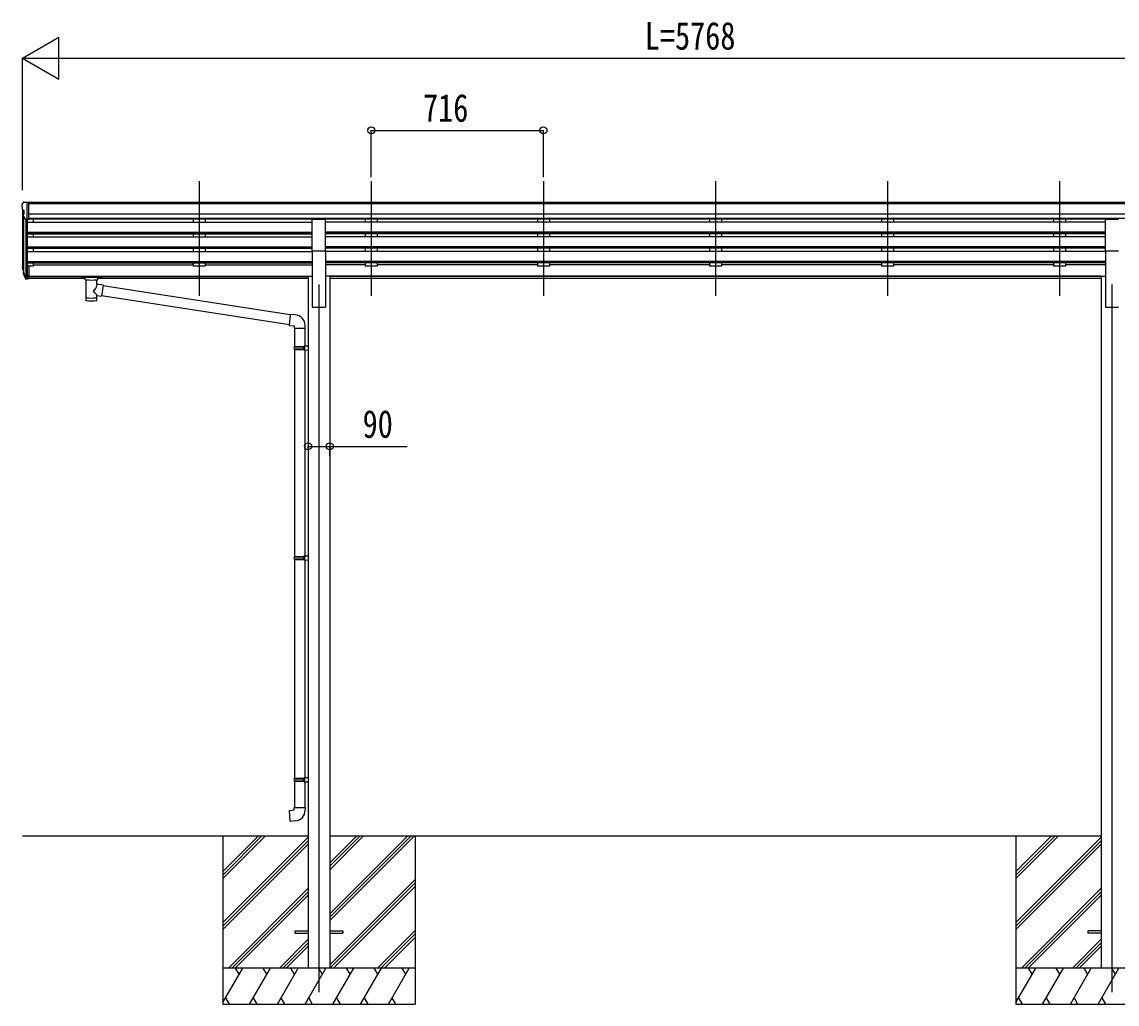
# Model space of a CAD drawing. Units: millimetres, scale not verified. Extents: x -14718 to 14718, y -10395 to 10395.
# Drawn here: x -2703 to 1854, y -6038 to -1951 of the extents above; entities that cross this region are included whole.
import ezdxf
from ezdxf.enums import TextEntityAlignment as Align

# ---------------------------------------------------------------- set-up
doc = ezdxf.new("R2010")
doc.units = ezdxf.units.MM
doc.header["$LTSCALE"] = 50
for name, color, linetype in [('0-3_YKK_12', 2, 'Continuous'), ('0-4_YKK_13', 4, 'Continuous'), ('0-5_YKK_A1', 4, 'Continuous'), ('0-6_YKK_D', 6, 'Continuous')]:
    doc.layers.add(name, color=color, linetype=linetype)
doc.styles.add('ＭＳ ゴシック', font='')
doc.styles.get('ＭＳ ゴシック').set_extended_font_data('MS Gothic')

msp = doc.modelspace()

# ---------------------------------------------------------------- linework, layer by layer
at = {"layer": '0-3_YKK_12'}
for p, q in [((-1965.43, -2613.08), (-1965.43, -3090.6)), ((-1249.43, -2613.08), (-1249.43, -3090.6)), ((-533.43, -2613.08), (-533.43, -3090.6)), ((182.57, -2613.08), (182.57, -3090.6)), ((898.57, -2613.08), (898.57, -3090.6)), ((1614.57, -2613.08), (1614.57, -3090.6)), ((-1467.43, -3043.92), (-1467.43, -5987.5)), ((1832.57, -3043.92), (1832.57, -5987.5))]:
    msp.add_line(p, q, dxfattribs=at)
at = {"layer": '0-4_YKK_13'}
for p, q in [((-2703.43, -2709.98), (-2703.43, -2710.61)), ((-2700.9, -2731.79), (-2695.58, -2734.86)), ((-2696.52, -2701.17), (-2700.59, -2706.98)), ((-2693.43, -2700.61), (-2695.76, -2700.75)), ((-2693.43, -2700.61), (-2674.93, -2700.61)), ((-2681.43, -2773.59), (-2681.43, -2700.61)), ((-2674.93, -2700.61), (-2664.93, -2700.69)), ((-2674.93, -2772.59), (-2674.93, -2700.61)), ((-2664.93, -2702.21), (-2664.93, -2700.69)), ((-2689.06, -2771.78), (-2698.06, -2756.18)), ((-2695.43, -2735.12), (-2695.43, -2751.4)), ((-2681.43, -2773.59), (-2686.64, -2773.27)), ((-2674.93, -2772.59), (-2681.43, -2772.59)), ((-1494.93, -2903.03), (-1494.93, -2771.24)), ((-1494.93, -2771.24), (-1439.93, -2771.24)), ((-1439.93, -2903.03), (-1439.93, -2771.24)), ((1805.07, -2903.03), (1805.07, -2771.24)), ((1805.07, -2771.24), (1860.07, -2771.24)), ((-1494.93, -2903.03), (-1439.93, -2903.03)), ((1805.07, -2903.03), (1860.07, -2903.03)), ((-2700.34, -2980.4), (-2696.46, -2988.35)), ((-2699.73, -2979.02), (-2696.46, -2986.09)), ((-2698.02, -2991.67), (-2697.68, -2996.08)), ((-2697.68, -2996.08), (-2688.87, -3019.63)), ((-2697.07, -2995.52), (-2688.87, -3011.69)), ((-2687.86, -3010.56), (-2695.62, -2995.16)), ((-2681.43, -2966.21), (-2681.43, -3020.98)), ((-2674.93, -2966.21), (-2681.43, -2966.21)), ((-2674.93, -3006.34), (-2681.43, -3006.34)), ((-2674.93, -2966.21), (-2674.93, -3020.24)), ((-2681.43, -3011.24), (-2686.56, -3011.24)), ((-2681.43, -3013.05), (-2686.28, -3013.05)), ((-2681.43, -3020.98), (-2686.28, -3020.98)), ((-2674.93, -3011.22), (-2681.43, -3011.22)), ((-2674.93, -3020.24), (-2681.43, -3020.24)), ((-2457.43, -3011.09), (-2457.43, -3016.84)), ((-2457.43, -3011.28), (-2457.43, -3012.82)), ((-2455.43, -3010.42), (-2372.43, -3010.42)), ((-2455.43, -3012.6), (-2372.43, -3012.6)), ((-2455.43, -3017.51), (-2440.93, -3017.51)), ((-2440.93, -3023.15), (-2440.93, -3016.61)), ((-2436.83, -3024.07), (-2436.85, -3109.51)), ((-2391.03, -3042.82), (-2391.03, -3024.07)), ((-2365.81, -3046.72), (-2391.03, -3042.81)), ((-2386.93, -3023.15), (-2386.93, -3016.61)), ((-2386.93, -3017.51), (-2372.43, -3017.51)), ((-2365.81, -3046.72), (-2372.83, -3091.98)), ((-2370.43, -3011.09), (-2370.43, -3016.84)), ((-1586.82, -3169.64), (-2366.13, -3048.74)), ((-2391.01, -3109.51), (-2391.04, -3088.85)), ((-2391.03, -3089.16), (-2372.83, -3091.98)), ((-1590.49, -3211.57), (-2372.56, -3090.24)), ((-1565.82, -3169.6), (-1586.66, -3167.77)), ((-1570.74, -3225.34), (-1524.74, -3225.34)), ((-1568.63, -3225.34), (-1568.63, -3301.55)), ((-1526.63, -3225.34), (-1526.63, -3299)), ((-1524.74, -3225.34), (-1524.74, -3214.43)), ((-1570.63, -3303.55), (-1569.63, -3301.55)), ((-1570.63, -3303.55), (-1526.63, -3303.55)), ((-1570.63, -3303.55), (-1570.63, -3311.55)), ((-1570.63, -3311.55), (-1526.63, -3311.55)), ((-1570.63, -3311.55), (-1569.63, -3313.55)), ((-1569.63, -3301.55), (-1526.63, -3301.55)), ((-1569.63, -3313.55), (-1526.63, -3313.55)), ((-1568.63, -3313.55), (-1568.63, -4175.25)), ((-1531.11, -3303.55), (-1531.54, -3301.55)), ((-1528.63, -3299.05), (-1512.63, -3298.58)), ((-1528.63, -3301.05), (-1528.63, -3299.05)), ((-1528.63, -3301.05), (-1526.63, -3301.05)), ((-1528.63, -3316.05), (-1528.63, -3314.05)), ((-1528.63, -3316.05), (-1512.63, -3316.52)), ((-1526.63, -3316.11), (-1526.63, -4172.7)), ((-1512.63, -3298.58), (-1512.63, -3316.52)), ((-1570.63, -4177.25), (-1569.63, -4175.25)), ((-1570.63, -4177.25), (-1526.63, -4177.25)), ((-1570.63, -4177.25), (-1570.63, -4185.25)), ((-1570.63, -4185.25), (-1526.63, -4185.25)), ((-1570.63, -4185.25), (-1569.63, -4187.25)), ((-1569.63, -4175.25), (-1526.63, -4175.25)), ((-1569.63, -4187.25), (-1526.63, -4187.25)), ((-1568.63, -4187.25), (-1568.63, -5097.94)), ((-1531.11, -4177.25), (-1531.54, -4175.25)), ((-1528.63, -4172.75), (-1512.63, -4172.28)), ((-1528.63, -4174.75), (-1528.63, -4172.75)), ((-1528.63, -4174.75), (-1526.63, -4174.75)), ((-1528.63, -4189.75), (-1528.63, -4187.75)), ((-1528.63, -4189.75), (-1512.63, -4190.23)), ((-1526.63, -4189.81), (-1526.63, -5095.38)), ((-1512.63, -4172.28), (-1512.63, -4190.23)), ((-1570.63, -5099.94), (-1569.63, -5097.94)), ((-1570.63, -5099.94), (-1526.63, -5099.94)), ((-1570.63, -5099.94), (-1570.63, -5107.94)), ((-1569.63, -5097.94), (-1526.63, -5097.94)), ((-1531.11, -5099.94), (-1531.54, -5097.94)), ((-1528.63, -5095.44), (-1512.63, -5094.97)), ((-1528.63, -5097.44), (-1528.63, -5095.44)), ((-1528.63, -5097.44), (-1526.63, -5097.44)), ((-1512.63, -5094.97), (-1512.63, -5112.91)), ((-1570.63, -5107.94), (-1526.63, -5107.94)), ((-1570.63, -5107.94), (-1569.63, -5109.94)), ((-1569.63, -5109.94), (-1526.63, -5109.94)), ((-1568.63, -5109.94), (-1568.63, -5219.94)), ((-1528.63, -5112.44), (-1528.63, -5110.44)), ((-1528.63, -5112.44), (-1512.63, -5112.91)), ((-1526.63, -5112.5), (-1526.63, -5219.94)), ((-1570.63, -5219.94), (-1524.63, -5219.94)), ((-1570.63, -5229.94), (-1570.63, -5219.94)), ((-1524.63, -5219.94), (-1524.63, -5230.86)), ((-1567.43, -5733), (-1567.43, -5742)), ((-1567.43, -5733), (-1512.63, -5733)), ((-1567.43, -5742), (-1512.63, -5742)), ((-1422.23, -5733), (-1367.43, -5733)), ((-1422.23, -5742), (-1367.43, -5742)), ((-1367.43, -5733), (-1367.43, -5742)), ((1787.57, -5733), (1732.57, -5733)), ((1732.57, -5733), (1732.57, -5742)), ((1787.57, -5742), (1732.57, -5742))]:
    msp.add_line(p, q, dxfattribs=at)
for points in [[(-2457.43, -3011.09), (-2457.39, -3010.89), (-2457.31, -3010.75), (-2457.21, -3010.66), (-2457.11, -3010.6), (-2456.99, -3010.55), (-2456.7, -3010.49), (-2456.21, -3010.45), (-2455.67, -3010.43), (-2455.43, -3010.42)], [(-2457.43, -3016.84), (-2457.39, -3017.04), (-2457.31, -3017.18), (-2457.21, -3017.27), (-2457.11, -3017.33), (-2456.99, -3017.38), (-2456.7, -3017.44), (-2456.21, -3017.49), (-2455.67, -3017.51), (-2455.43, -3017.51)], [(-2372.43, -3010.42), (-2372.08, -3010.43), (-2371.55, -3010.45), (-2371.1, -3010.5), (-2370.8, -3010.58), (-2370.63, -3010.68), (-2370.51, -3010.82), (-2370.44, -3011), (-2370.43, -3011.09)], [(-2372.43, -3017.51), (-2372.08, -3017.5), (-2371.55, -3017.48), (-2371.1, -3017.43), (-2370.8, -3017.35), (-2370.63, -3017.25), (-2370.51, -3017.11), (-2370.44, -3016.93), (-2370.43, -3016.84)], [(-1586.66, -3167.77), (-1590.66, -3213.6), (-1570.74, -3215.34), (-1570.74, -3225.34)], [(-1531.11, -3303.55), (-1531.11, -3311.55), (-1531.54, -3313.55)], [(-1528.63, -3314.05), (-1526.63, -3314.05), (-1526.63, -3301.05)], [(-1531.11, -4177.25), (-1531.11, -4185.25), (-1531.54, -4187.25)], [(-1528.63, -4187.75), (-1526.63, -4187.75), (-1526.63, -4174.75)], [(-1531.11, -5099.94), (-1531.11, -5107.94), (-1531.54, -5109.94)], [(-1528.63, -5110.44), (-1526.63, -5110.44), (-1526.63, -5097.44)], [(-1565.71, -5275.69), (-1586.55, -5277.51), (-1590.55, -5231.69), (-1570.63, -5229.94)]]:
    msp.add_lwpolyline(points, dxfattribs=at)
for centre, radius, start, end in [((-2700.43, -2709.98), 3, 93, 180), ((-2501.43, -2710.61), 202, 180, 184.94904), ((-2696.53, -2727.42), 6.18, 185.7035, 224.99897), ((-2695.7, -2701.75), 1, 93.5, 145), ((-2695.46, -2754.68), 3, 94.7167, 210), ((-2695.73, -2751.4), 0.3, 274.7167, 0), ((-2695.73, -2735.12), 0.3, 0, 60), ((-2686.46, -2770.28), 3, 210, 266.5), ((-2672.25, -2971.28), 29.53, 186.50806, 197.98144), ((-2670.84, -2969.53), 30.41, 187.1552, 198.19734), ((-1569.74, -3214.43), 45, 0, 85), ((-1569.63, -5230.86), 45, 275, 0)]:
    msp.add_arc(centre, radius, start, end, dxfattribs=at)
for centre, major_axis, ratio, start_param, end_param in [((-2612.78, -2971.72), (-89.06, 1.43), 0.57596, 6.1962358, 6.3678173), ((-2613.57, -2965.04), (87.93, 4.42), 0.541684, 3.0659337, 3.2228513), ((-2696.72, -2991.67), (1.3, 0), 0.90356, 1.3700892, 3.347195), ((-2610.8, -2975.48), (-89.07, 0), 0.90356, 0.2056023, 0.2515348), ((-2611.51, -2971.62), (-88.05, 0), 0.90356, 0.2662965, 0.3003836), ((-2686.28, -3010.34), (-3, 0), 0.90356, 0.5235988, 1.5707963), ((-2686.28, -3018.27), (3, 0), 0.90356, 3.6651914, 4.712389), ((-2686.56, -3009.89), (-1.5, 0), 0.90356, 0.5235988, 1.5707963), ((-2455.43, -3012.82), (2, 0), 0.109601, 1.5707963, 3.1415927), ((-2413.93, -3023.07), (27.06, 0), 0.069685, 3.1415927, 6.2831853), ((-2413.93, -3016.61), (27, 0), 0.070066, 6.2831853, 9.424778), ((-2413.93, -3069.36), (-22.81, -26.62), 0.234429, 1.6855472, 3.1268519), ((-2402.93, -3020.59), (16, 0), 0.361356, 6.2636979, 6.2831853), ((-2372.43, -3012.82), (2, 0), 0.109601, 0, 1.5707963), ((-2413.93, -3097.07), (22.91, 0), 0.122865, 3.1415927, 6.2831853), ((-2411.38, -3066.71), (20.32, -22.25), 0.045535, 0.0389954, 1.3075346), ((-2413.93, -3109.51), (22.92, 0), 0.101955, 3.1415499, 6.2833984)]:
    msp.add_ellipse(centre, major_axis=major_axis, ratio=ratio, start_param=start_param, end_param=end_param, dxfattribs=at)
at = {"layer": '0-5_YKK_A1'}
for p, q in [((-2701.43, -2731.18), (-2701.43, -2965.85)), ((3040.07, -2702.21), (-2674.93, -2702.21)), ((3040.07, -2707.43), (-2674.93, -2707.43)), ((-2696.46, -2758.95), (-2696.46, -2992.56)), ((-2687.43, -2773.11), (-2687.44, -3010.99)), ((-2681.43, -2773.59), (-2681.43, -2966.21)), ((3040.07, -2750.96), (-2674.93, -2750.96)), ((3040.07, -2768.81), (-2674.93, -2768.81)), ((-1494.93, -2772.06), (-2674.93, -2772.06)), ((-2656.43, -2772.06), (-2656.43, -2784.57)), ((-1990.43, -2772.06), (-1990.43, -2784.57)), ((-1940.43, -2772.06), (-1940.43, -2784.47)), ((1805.07, -2772.06), (-1439.93, -2772.06)), ((-1274.43, -2772.06), (-1274.43, -2784.57)), ((-1224.43, -2772.06), (-1224.43, -2784.47)), ((-558.43, -2772.06), (-558.43, -2784.57)), ((-508.43, -2772.06), (-508.43, -2784.47)), ((157.57, -2772.06), (157.57, -2784.57)), ((207.57, -2772.06), (207.57, -2784.47)), ((873.57, -2772.06), (873.57, -2784.57)), ((923.57, -2772.06), (923.57, -2784.47)), ((1589.57, -2772.06), (1589.57, -2784.57)), ((1639.57, -2772.06), (1639.57, -2784.47)), ((-2681.43, -2784.57), (-1494.93, -2784.57)), ((1805.07, -2784.57), (-1439.93, -2784.57)), ((-2681.43, -2826.44), (-1494.93, -2826.44)), ((-2681.43, -2827.94), (-1494.93, -2827.94)), ((-2681.43, -2832.26), (-1494.93, -2832.26)), ((-2681.43, -2845.11), (-1494.93, -2845.11)), ((-2656.43, -2832.26), (-2656.43, -2845.11)), ((-1990.43, -2832.26), (-1990.43, -2845.11)), ((-1940.43, -2832.26), (-1940.43, -2845.11)), ((1805.07, -2826.44), (-1439.93, -2826.44)), ((1805.07, -2827.94), (-1439.93, -2827.94)), ((1805.07, -2832.26), (-1439.93, -2832.26)), ((1805.07, -2845.11), (-1439.93, -2845.11)), ((-1274.43, -2832.26), (-1274.43, -2845.11)), ((-1224.43, -2832.26), (-1224.43, -2845.11)), ((-558.43, -2832.26), (-558.43, -2845.11)), ((-508.43, -2832.26), (-508.43, -2845.11)), ((157.57, -2832.26), (157.57, -2845.11)), ((207.57, -2832.26), (207.57, -2845.11)), ((873.57, -2832.26), (873.57, -2845.11)), ((923.57, -2832.26), (923.57, -2845.11)), ((1589.57, -2832.26), (1589.57, -2845.11)), ((1639.57, -2832.26), (1639.57, -2845.11)), ((-2681.43, -2886.99), (-1494.93, -2886.99)), ((-2681.43, -2888.49), (-1494.93, -2888.49)), ((-2681.43, -2892.8), (-1494.93, -2892.8)), ((-2681.43, -2905.66), (-1494.93, -2905.66)), ((-2656.43, -2892.8), (-2656.43, -2905.66)), ((-1990.43, -2892.8), (-1990.43, -2905.56)), ((-1940.43, -2892.8), (-1940.43, -2905.66)), ((-1494.93, -2903.03), (-1494.93, -3137.49)), ((1805.07, -2886.99), (-1439.93, -2886.99)), ((1805.07, -2888.49), (-1439.93, -2888.49)), ((1805.07, -2892.8), (-1439.93, -2892.8)), ((-1439.93, -2903.03), (-1439.93, -3137.49)), ((1805.07, -2905.66), (-1439.93, -2905.66)), ((-1274.43, -2892.8), (-1274.43, -2905.56)), ((-1224.43, -2892.8), (-1224.43, -2905.66)), ((-558.43, -2892.8), (-558.43, -2905.56)), ((-508.43, -2892.8), (-508.43, -2905.66)), ((157.57, -2892.8), (157.57, -2905.56)), ((207.57, -2892.8), (207.57, -2905.66)), ((873.57, -2892.8), (873.57, -2905.56)), ((923.57, -2892.8), (923.57, -2905.66)), ((1589.57, -2892.8), (1589.57, -2905.56)), ((1639.57, -2892.8), (1639.57, -2905.66)), ((1805.07, -2903.03), (1805.07, -3137.49)), ((-2681.43, -2947.54), (-1494.93, -2947.54)), ((-2681.43, -2949.04), (-1494.93, -2949.04)), ((-2681.43, -2953.35), (-1494.93, -2953.35)), ((-2656.43, -2953.35), (-2656.43, -2966.84)), ((-2656.43, -2961.9), (-1990.43, -2961.9)), ((-1990.43, -2953.35), (-1990.43, -2966.84)), ((-1940.43, -2953.35), (-1940.43, -2966.84)), ((-1940.43, -2961.9), (-1494.93, -2961.9)), ((1805.07, -2947.54), (-1439.93, -2947.54)), ((1805.07, -2949.04), (-1439.93, -2949.04)), ((1805.07, -2953.35), (-1439.93, -2953.35)), ((-1274.43, -2961.9), (-1439.93, -2961.9)), ((-1274.43, -2953.35), (-1274.43, -2966.84)), ((-1224.43, -2953.35), (-1224.43, -2966.84)), ((-558.43, -2961.9), (-1224.43, -2961.9)), ((-558.43, -2953.35), (-558.43, -2966.84)), ((-508.43, -2953.35), (-508.43, -2966.84)), ((157.57, -2961.9), (-508.43, -2961.9)), ((157.57, -2953.35), (157.57, -2966.84)), ((207.57, -2953.35), (207.57, -2966.84)), ((873.57, -2961.9), (207.57, -2961.9)), ((873.57, -2953.35), (873.57, -2966.84)), ((923.57, -2953.35), (923.57, -2966.84)), ((1589.57, -2961.9), (923.57, -2961.9)), ((1589.57, -2953.35), (1589.57, -2966.84)), ((1639.57, -2953.35), (1639.57, -2966.84)), ((1805.07, -2961.9), (1639.57, -2961.9)), ((-2656.43, -2966.84), (-2674.93, -2966.84)), ((-1940.43, -2966.84), (-1990.43, -2966.84)), ((-1224.43, -2966.84), (-1274.43, -2966.84)), ((-508.43, -2966.84), (-558.43, -2966.84)), ((207.57, -2966.84), (157.57, -2966.84)), ((923.57, -2966.84), (873.57, -2966.84)), ((1639.57, -2966.84), (1589.57, -2966.84)), ((-2674.93, -3008.91), (-1512.63, -3008.91)), ((-2674.93, -3010.31), (-1512.63, -3010.31)), ((-2440.93, -3018), (-2674.93, -3018)), ((-1512.63, -3018), (-2386.93, -3018)), ((-1512.63, -3008.49), (-1512.63, -5887.5)), ((-1512.63, -3008.49), (-1494.93, -3008.49)), ((-1422.23, -3008.49), (-1439.93, -3008.49)), ((-1422.23, -3008.49), (-1422.23, -5887.5)), ((1787.37, -3008.91), (-1422.23, -3008.91)), ((1787.37, -3010.31), (-1422.23, -3010.31)), ((1787.37, -3018), (-1422.23, -3018)), ((1787.37, -3008.49), (1787.37, -5887.5)), ((1787.37, -3008.49), (1805.07, -3008.49)), ((-1494.93, -3137.49), (-1439.93, -3137.49)), ((1805.07, -3137.49), (1860.07, -3137.49)), ((-2701.43, -5337.5), (-1512.63, -5337.5)), ((-1867.43, -5337.5), (-1867.43, -6037.5)), ((-1867.43, -5514.63), (-1690.3, -5337.5)), ((-1867.43, -5500.49), (-1704.44, -5337.5)), ((-1867.43, -5486.35), (-1718.58, -5337.5)), ((-1867.43, -5698.48), (-1512.63, -5343.68)), ((-1867.43, -5712.62), (-1512.63, -5357.82)), ((-1867.43, -5726.76), (-1512.63, -5371.96)), ((-1422.23, -5337.5), (1787.37, -5337.5)), ((-1422.23, -5690.35), (-1069.38, -5337.5)), ((-1422.23, -5676.21), (-1083.52, -5337.5)), ((-1422.23, -5662.06), (-1097.66, -5337.5)), ((-1422.23, -5478.22), (-1281.51, -5337.5)), ((-1422.23, -5464.08), (-1295.65, -5337.5)), ((-1422.23, -5449.93), (-1309.8, -5337.5)), ((-1067.43, -5337.5), (-1067.43, -6037.5)), ((1432.57, -5337.5), (1432.57, -6037.5)), ((1432.57, -5514.63), (1609.7, -5337.5)), ((1432.57, -5500.49), (1595.56, -5337.5)), ((1432.57, -5486.35), (1581.42, -5337.5)), ((1432.57, -5698.48), (1787.37, -5343.68)), ((1432.57, -5712.62), (1787.37, -5357.82)), ((1432.57, -5726.76), (1787.37, -5371.96)), ((-1844.32, -5887.5), (-1512.63, -5555.81)), ((-1422.23, -5874.19), (-1067.43, -5519.4)), ((-1421.39, -5887.5), (-1067.43, -5533.54)), ((-1407.25, -5887.5), (-1067.43, -5547.68)), ((1455.68, -5887.5), (1787.37, -5555.81)), ((-1830.18, -5887.5), (-1512.63, -5569.95)), ((-1816.04, -5887.5), (-1512.63, -5584.09)), ((1469.82, -5887.5), (1787.37, -5569.95)), ((1483.96, -5887.5), (1787.37, -5584.09)), ((-1223.4, -5887.5), (-1067.43, -5731.53)), ((-1632.19, -5887.5), (-1512.63, -5767.94)), ((-1618.05, -5887.5), (-1512.63, -5782.08)), ((-1209.26, -5887.5), (-1067.43, -5745.67)), ((-1195.12, -5887.5), (-1067.43, -5759.81)), ((1667.81, -5887.5), (1787.37, -5767.94)), ((1681.95, -5887.5), (1787.37, -5782.08)), ((-1603.9, -5887.5), (-1512.63, -5796.23)), ((1696.1, -5887.5), (1787.37, -5796.23)), ((-1067.43, -5887.5), (-1867.43, -5887.5)), ((-1867.43, -6030.7), (-1784.75, -5887.5)), ((-1799.75, -5913.48), (-1814.75, -5887.5)), ((-1755.88, -6037.5), (-1669.28, -5887.5)), ((-1684.28, -5913.48), (-1699.28, -5887.5)), ((-1640.41, -6037.5), (-1553.81, -5887.5)), ((-1568.81, -5913.48), (-1583.81, -5887.5)), ((-1524.94, -6037.5), (-1438.34, -5887.5)), ((-1453.34, -5913.48), (-1468.34, -5887.5)), ((-1409.47, -6037.5), (-1322.87, -5887.5)), ((-1337.87, -5913.48), (-1352.87, -5887.5)), ((-1294, -6037.5), (-1207.4, -5887.5)), ((-1222.4, -5913.48), (-1237.4, -5887.5)), ((-1178.53, -6037.5), (-1091.93, -5887.5)), ((-1121.93, -5887.5), (-1106.93, -5913.48)), ((2232.57, -5887.5), (1432.57, -5887.5)), ((1432.57, -6030.7), (1515.25, -5887.5)), ((1500.25, -5913.48), (1485.25, -5887.5)), ((1544.12, -6037.5), (1630.72, -5887.5)), ((1615.72, -5913.48), (1600.72, -5887.5)), ((1659.59, -6037.5), (1746.19, -5887.5)), ((1731.19, -5913.48), (1716.19, -5887.5)), ((1775.06, -6037.5), (1861.66, -5887.5)), ((1846.66, -5913.48), (1831.66, -5887.5)), ((-1856.36, -6011.52), (-1841.36, -6037.5)), ((-1740.89, -6011.52), (-1725.89, -6037.5)), ((-1625.42, -6011.52), (-1610.42, -6037.5)), ((-1509.94, -6011.52), (-1494.94, -6037.5)), ((-1394.48, -6011.52), (-1379.48, -6037.5)), ((-1279, -6011.52), (-1264.01, -6037.5)), ((-1163.53, -6011.52), (-1148.54, -6037.5)), ((1443.64, -6011.52), (1458.64, -6037.5)), ((1559.11, -6011.52), (1574.11, -6037.5)), ((1674.58, -6011.52), (1689.58, -6037.5)), ((1790.06, -6011.52), (1805.06, -6037.5)), ((-1867.43, -6037.5), (-1067.43, -6037.5)), ((1432.57, -6037.5), (2232.57, -6037.5))]:
    msp.add_line(p, q, dxfattribs=at)
at = {"layer": '0-6_YKK_D'}
for p, q in [((-2701.43, -2102.21), (-2549.88, -2014.71)), ((-2549.88, -2189.71), (-2549.88, -2014.71)), ((-2701.43, -2650.61), (-2701.43, -2101.21)), ((-2701.43, -2102.21), (-2549.88, -2189.71)), ((-2701.43, -2102.21), (-2398.32, -2102.21)), ((-2526.43, -2102.21), (2891.57, -2102.21)), ((-1249.43, -2596.6), (-1249.43, -2401.21)), ((-1249.43, -2402.21), (-533.43, -2402.21)), ((-533.43, -2596.6), (-533.43, -2401.21)), ((-1512.63, -3724.54), (-1512.63, -3716.04)), ((-1422.23, -3755.39), (-1422.23, -3716.04))]:
    msp.add_line(p, q, dxfattribs=at)
msp.add_lwpolyline([(-1512.63, -3717.04), (-1422.23, -3717.04), (-1099.83, -3717.04)], dxfattribs=at)
for centre in [(-1249.43, -2402.21), (-533.43, -2402.21), (-1512.63, -3717.04), (-1422.23, -3717.04)]:
    msp.add_circle(centre, 14.88, dxfattribs=at)

# ---------------------------------------------------------------- texts
at = {"layer": '0-6_YKK_D', "style": 'ＭＳ ゴシック', "width": 0.8}
for s, p in [('L=5768', (-111.43, -2101.21)), ('716', (-1034.23, -2401.21)), ('90', (-1285.63, -3716.04))]:
    msp.add_text(s, height=115.5, dxfattribs=at).set_placement(p, align=Align.BOTTOM_LEFT)

doc.saveas('drawing.dxf')
